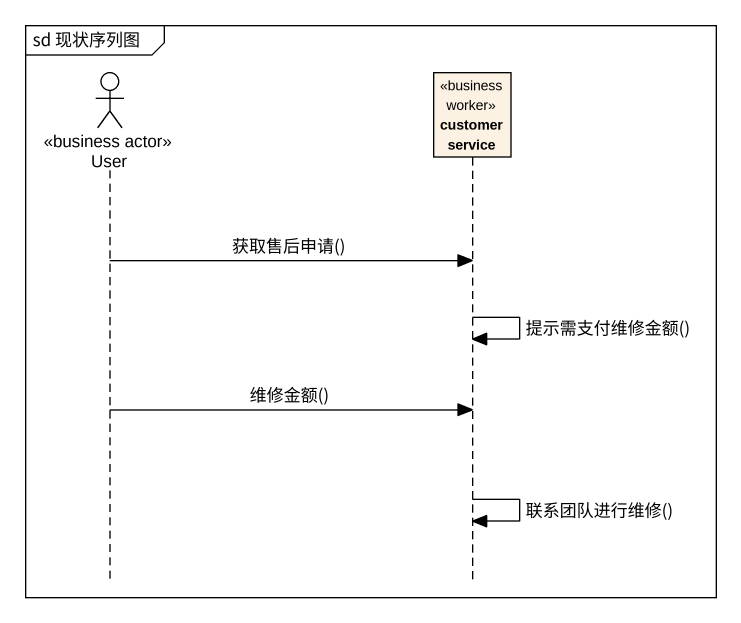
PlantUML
@startuml
mainframe sd 现状序列图
hide footbox
actor User <<business actor>>
participant "customer service" as customer_service <<business worker>>

User -> customer_service : 获取售后申请()
customer_service -> customer_service : 提示需支付维修金额()
User -> customer_service : 维修金额()
customer_service -> customer_service : 联系团队进行维修()
@enduml
